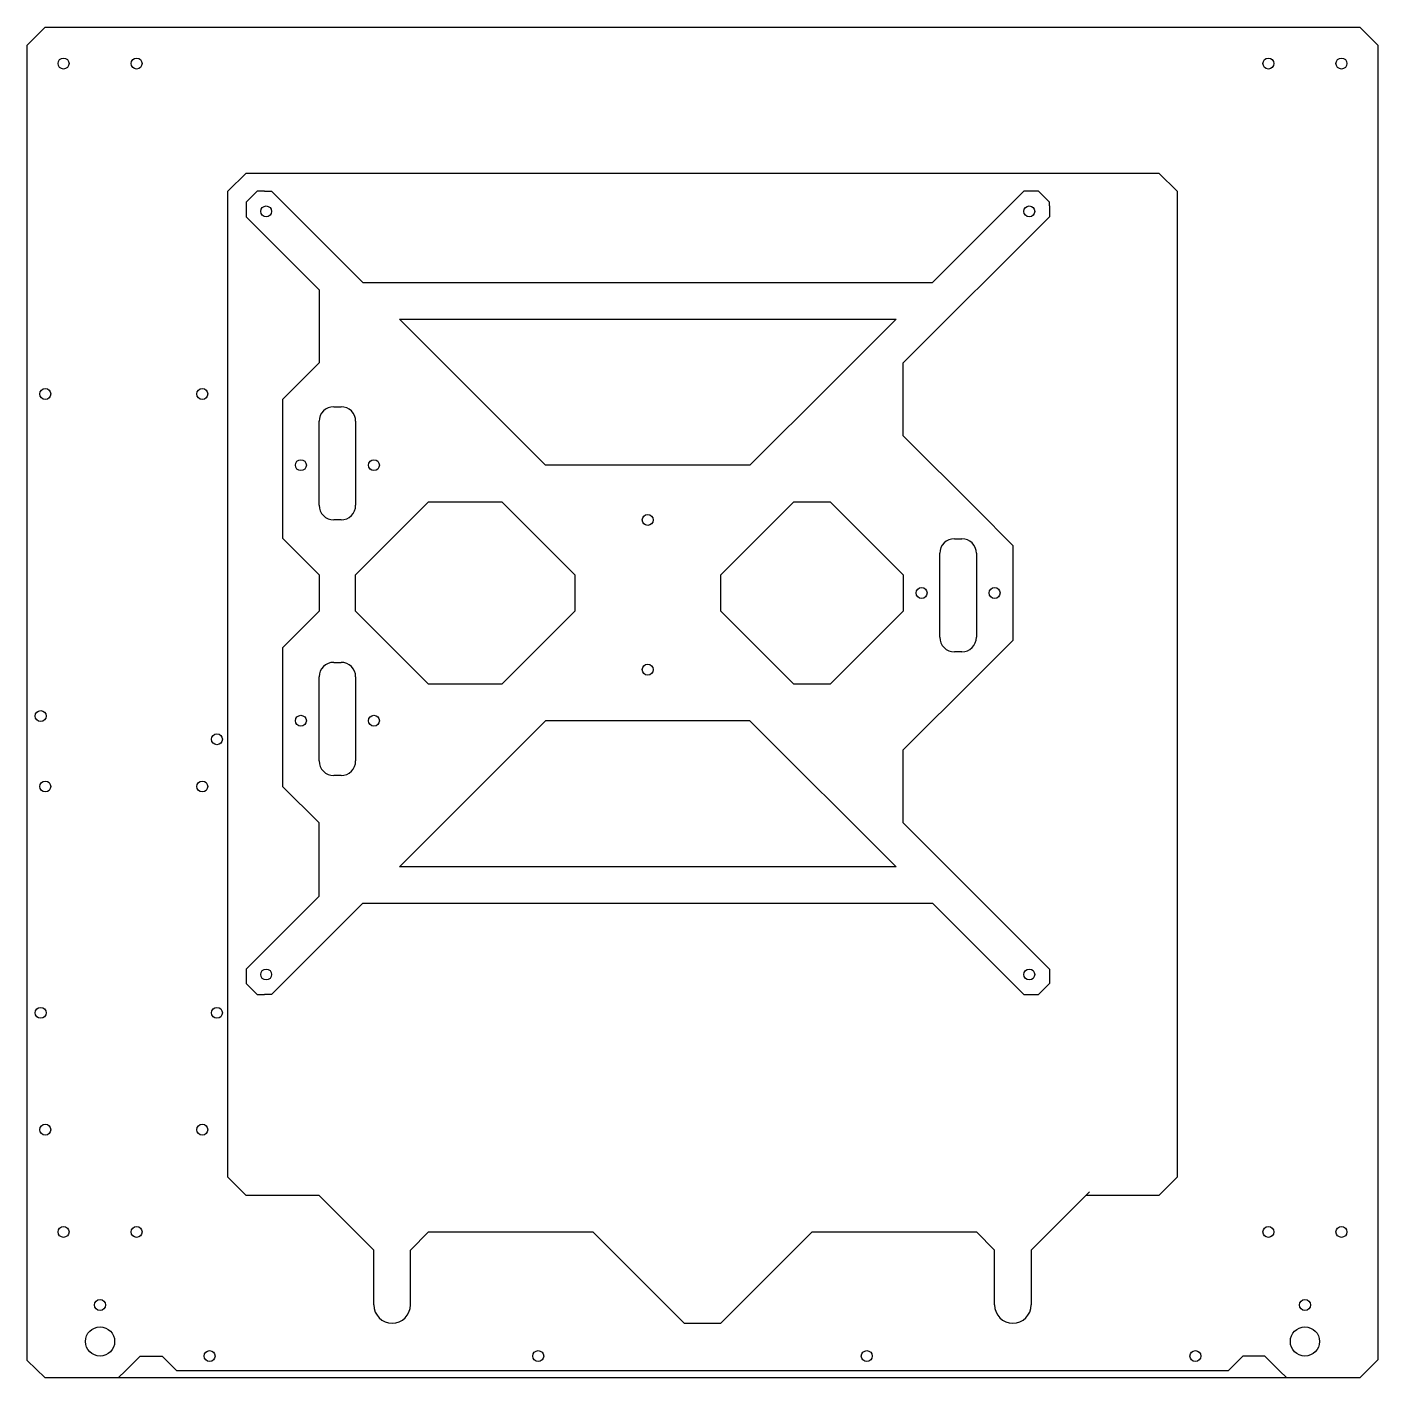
# Model space of a CAD drawing. Header units: inches. Extents: x 0 to 370, y 0 to 370.
import ezdxf

# ---------------------------------------------------------------- set-up
doc = ezdxf.new("R2010")
doc.units = ezdxf.units.IN
doc.header["$MEASUREMENT"] = 0

msp = doc.modelspace()

# ---------------------------------------------------------------- linework, layer by layer
at = {"color": 7, "linetype": 'Continuous'}
for p, q in [((0, 365), (5, 370)), ((5, 370), (365, 370)), ((5, 370), (365, 370)), ((365, 370), (370, 365)), ((0, 4.81), (0, 365)), ((0, 4.81), (0, 365)), ((370, 365), (370, 5)), ((370, 365), (370, 5)), ((55, 325), (60, 330)), ((60, 330), (310, 330)), ((310, 330), (315, 325)), ((55, 55), (55, 325)), ((63, 325), (60, 322)), ((60, 322), (60, 320)), ((65, 325), (63, 325)), ((65, 325), (67, 325)), ((67, 325), (92, 300)), ((273, 325), (250, 302)), ((277, 325), (273, 325)), ((280, 322), (277, 325)), ((280, 321), (280, 322)), ((315, 325), (315, 55)), ((60, 320), (60, 318)), ((280, 321), (280, 318)), ((60, 318), (80, 298)), ((280, 318), (240, 278)), ((92, 300), (248, 300)), ((250, 302), (248, 300)), ((80, 298), (80, 278)), ((102, 290), (238, 290)), ((102, 290), (142, 250)), ((238, 290), (210, 262)), ((80, 278), (70, 268)), ((240, 258), (240, 278)), ((70, 268), (70, 230)), ((84, 266.01), (86, 266.01)), ((80, 239.01), (80, 262.01)), ((90, 262.01), (90, 239.01)), ((208, 260), (198, 250)), ((210, 262), (208, 260)), ((260, 238), (240, 258)), ((198, 250), (142, 250)), ((90, 220), (110, 240)), ((110, 240), (130, 240)), ((130, 240), (150, 220)), ((190, 220), (210, 240)), ((210, 240), (220, 240)), ((220, 240), (240, 220)), ((270, 228), (260, 238)), ((86, 235.01), (84, 235.01)), ((70, 230), (80, 220)), ((254, 229.86), (256, 229.86)), ((250, 202.86), (250, 225.86)), ((260, 225.86), (260, 202.86)), ((270, 228), (270, 202)), ((80, 220), (80, 210)), ((90, 210), (90, 220)), ((150, 220), (150, 210)), ((190, 210), (190, 220)), ((240, 220), (240, 210)), ((80, 210), (70, 200)), ((110, 190), (90, 210)), ((150, 210), (130, 190)), ((210, 190), (190, 210)), ((240, 210), (220, 190)), ((70, 200), (70, 162)), ((270, 202), (260, 192)), ((256, 198.86), (254, 198.86)), ((84, 196), (86, 196)), ((80, 169), (80, 192)), ((90, 192), (90, 169)), ((130, 190), (110, 190)), ((220, 190), (210, 190)), ((260, 192), (240, 172)), ((142, 180), (102, 140)), ((198, 180), (142, 180)), ((198, 180), (238, 140)), ((240, 152), (240, 172)), ((86, 165), (84, 165)), ((70, 162), (80, 152)), ((80, 132), (80, 152)), ((260, 132), (240, 152)), ((238, 140), (102, 140)), ((60, 112), (80, 132)), ((67, 105), (92, 130)), ((92, 130), (248, 130)), ((273, 105), (248, 130)), ((280, 112), (260, 132)), ((60, 112), (60, 108)), ((280, 112), (280, 108)), ((60, 108), (63, 105)), ((277, 105), (280, 108)), ((63, 105), (65, 105)), ((67, 105), (65, 105)), ((273, 105), (275, 105)), ((275, 105), (277, 105)), ((60, 50), (55, 55)), ((315, 55), (310, 50)), ((80, 50), (60, 50)), ((95, 35), (80, 50)), ((291, 51), (275, 35)), ((310, 50), (290, 50)), ((105, 35), (110, 40)), ((110, 40), (155, 40)), ((180, 15), (155, 40)), ((190, 15), (215, 40)), ((215, 40), (260, 40)), ((265, 35), (260, 40)), ((95, 20), (95, 35)), ((105, 20), (105, 35)), ((265, 20), (265, 35)), ((275, 35), (275, 20)), ((180, 15), (190, 15)), ((5, 0), (0, 4.81)), ((27, 2), (31, 6)), ((31, 6), (37, 6)), ((37, 6), (41, 2)), ((333, 6), (329, 2)), ((339, 6), (333, 6)), ((343, 2), (339, 6)), ((370, 5), (365, 0)), ((25, 0), (5, 0)), ((365, 0), (5, 0)), ((27, 2), (25, 0)), ((329, 2), (41, 2)), ((345, 0), (343, 2)), ((365, 0), (345, 0))]:
    msp.add_line(p, q, dxfattribs=at)
for centre, radius in [((10, 360), 1.5), ((30, 360), 1.5), ((340, 360), 1.5), ((360, 360), 1.5), ((65.5, 319.5), 1.5), ((274.5, 319.5), 1.5), ((5, 269.5), 1.5), ((48, 269.5), 1.5), ((75, 250), 1.5), ((95, 250), 1.5), ((170, 235), 1.5), ((245, 215), 1.5), ((265, 215), 1.5), ((170, 194), 1.5), ((3.74, 181.28), 1.5), ((75, 180), 1.5), ((95, 180), 1.5), ((52, 174.93), 1.5), ((5, 162), 1.5), ((48, 162), 1.5), ((65.5, 110.5), 1.5), ((274.5, 110.5), 1.5), ((3.74, 100), 1.5), ((52, 100), 1.5), ((5, 68), 1.5), ((48, 68), 1.5), ((10, 40), 1.5), ((30, 40), 1.5), ((340, 40), 1.5), ((360, 40), 1.5), ((20, 20), 1.5), ((350, 20), 1.5), ((20, 10), 4), ((350, 10), 4), ((50, 6), 1.5), ((140, 6), 1.5), ((230, 6), 1.5), ((320, 6), 1.5)]:
    msp.add_circle(centre, radius, dxfattribs=at)
for centre, radius, start, end in [((84, 262.01), 4, 90, 180), ((86, 262.01), 4, 0, 90), ((84, 239.01), 4, 180, 270), ((86, 239.01), 4, 270, 0), ((254, 225.86), 4, 90, 180), ((256, 225.86), 4, 0, 90), ((254, 202.86), 4, 180, 270), ((256, 202.86), 4, 270, 0), ((84, 192), 4, 90, 180), ((86, 192), 4, 0, 90), ((84, 169), 4, 180, 270), ((86, 169), 4, 270, 0), ((100, 20), 5, 180, 0), ((270, 20), 5, 180, 0)]:
    msp.add_arc(centre, radius, start, end, dxfattribs=at)

doc.saveas('drawing.dxf')
